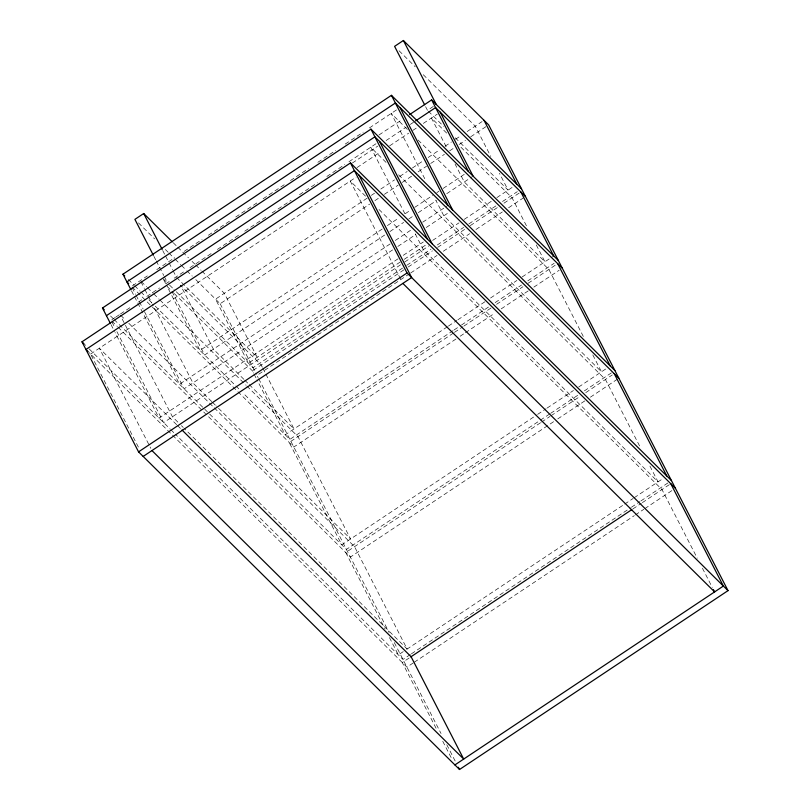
<?xml version="1.0" encoding="UTF-8"?>
<svg xmlns="http://www.w3.org/2000/svg" width="810" height="810" viewBox="0 0 810 810"><rect width="100%" height="100%" fill="white"/><g stroke="black" fill="none" stroke-linecap="round" stroke-linejoin="round"><path stroke-width="0.61" stroke-dasharray="4.05 3.04" d="M132.506 285.798L147.319 275.926M156.796 269.608L174.687 257.691M184.164 251.373L202.065 239.446M208.383 235.244L229.443 221.211M235.761 216.999L256.81 202.976M263.128 198.764L284.188 184.741M290.507 180.529L308.397 168.602M317.874 162.294L335.775 150.366M345.252 144.048L363.153 132.131M369.461 127.919L398.945 108.277M378.999 134.976L402.155 119.546M115.253 317.449L111.041 320.254L115.091 328.131M115.921 317.004L119.829 314.401M120.518 313.946L132.101 306.231M138.419 302.019L142.631 299.214M146.843 296.409L159.479 287.985M165.797 283.783L169.999 280.979M174.211 278.164L185.794 270.449M190.006 267.644L212.119 252.912M217.384 249.409L238.434 235.376M244.752 231.174L265.812 217.141M272.13 212.939L291.084 200.313M299.498 194.694L317.399 182.776M326.875 176.458L344.776 164.531M348.988 161.727L376.356 143.492M433.33 106.434L427.477 110.332L425.169 105.847M352.411 162.992L377.683 146.165M386.097 140.545L406.104 127.221M410.316 124.416L413.475 122.31M357.038 167.569L380.194 152.138M389.671 145.83L408.625 133.204M412.837 130.39L417.049 127.585M423.357 123.383L437.278 114.109M90.568 354.061L356.106 177.147M367.143 198.156L215.541 299.163L248.417 363.143L400.029 262.136M371.355 195.352L374.514 193.246M380.832 189.034L394.521 179.911M399.786 176.408L407.157 171.497M412.422 167.994L422.942 160.977M428.207 157.464L439.789 149.749M445.054 146.245L451.373 142.034M455.584 139.229L460.849 135.726M467.167 131.514L482.061 121.591M195.828 279.652L220.158 303.73L369.664 204.13M374.929 200.627L380.194 197.113M384.406 194.309L398.085 185.186M402.297 182.382L411.774 176.074M418.092 171.862L426.516 166.252M430.728 163.448L444.417 154.325M449.682 150.822L453.894 148.017M459.149 144.504L465.466 140.302M470.731 136.789L487.579 125.57M382.138 229.078L199.989 350.426L167.113 286.446L173.401 292.673M387.393 225.575L398.976 217.86M405.294 213.648L410.559 210.144M414.771 207.33L432.672 195.412M436.884 192.608L438.99 191.201M443.202 188.396L464.251 174.363M384.649 235.052L204.616 355.003L171.73 291.023M389.914 231.549L403.603 222.426M408.868 218.923L413.08 216.118M418.345 212.615L436.236 200.688M446.766 193.671L472.038 176.833M390.076 243.952L179.516 384.234L134.419 296.5M395.341 240.438L411.136 229.918M422.719 222.203L446.928 206.074M392.597 249.925L184.133 388.81L143.664 310.068M397.862 246.422L415.763 234.495M426.283 227.478L448.7 212.544M398.024 258.815L159.033 418.051L115.091 332.556M403.289 255.312L423.296 241.987M404.241 259.322L426.343 244.6M432.661 240.388L458.986 222.851M464.251 219.348L491.619 201.103M496.884 197.599L512.679 187.08M400.545 264.799L163.65 422.617L115.668 329.255M404.757 261.994L428.966 245.855M402.54 268.11L253.044 367.71L173.947 289.443M406.752 265.305L430.971 249.166M437.289 244.964L463.603 227.428M468.868 223.914L496.246 205.679M502.565 201.467L517.307 191.646M403.967 269.811L252.366 370.818L253.52 373.066M408.179 267.006L432.398 250.867M437.663 247.364L465.041 229.129M470.296 225.615L497.674 207.38M503.992 203.168L520.84 191.95M409.647 273.679L256.983 375.394L258.137 377.632M410.7 272.98L437.025 255.444M443.333 251.232L469.658 233.695M475.976 229.493L502.301 211.957M508.609 207.745L524.404 197.225M447.383 326.774L285.242 434.798L256.983 379.799M448.436 326.076L456.86 320.456M457.913 319.758L485.281 301.522M490.546 298.009L516.871 280.483M522.136 276.969L552.663 256.628M453.053 330.642L289.869 439.374L243.142 393.123M454.106 329.943L460.424 325.731M461.477 325.033L488.855 306.798M495.173 302.586L521.488 285.049M527.806 280.847L554.131 263.311M453.428 333.052L289.19 442.473L341.8 544.836L536.574 415.074M454.481 332.343L462.905 326.734M463.958 326.035L491.336 307.8M496.601 304.287L522.916 286.75M528.181 283.247L557.665 263.604M455.949 339.025L293.807 447.049L130.491 285.424M460.161 336.221L464.373 333.416M465.426 332.707L494.9 313.075M501.218 308.863L528.596 290.628M533.861 287.115L559.123 270.287M537.627 414.366L546.051 408.756M547.104 408.058L573.419 390.521M578.684 387.018L606.366 368.57M549.615 414.031L346.417 549.413L208.302 412.735M550.668 413.333L578.046 395.098M584.364 390.886L613.838 371.243M540.523 422.749L345.748 552.521L385.054 629.005M541.576 422.05L549.99 416.441M551.043 415.733L580.527 396.09M585.792 392.587L612.269 374.949M553.564 421.716L350.365 557.088L205.467 413.697M557.776 418.902L585.154 400.666M590.409 397.163L617.787 378.928M403.238 651.635L398.358 654.885L389.104 636.883M406.772 649.276L623.659 504.772M624.712 504.073L633.137 498.464M634.189 497.755L662.924 478.619M410.346 654.551L402.975 659.462L175.345 434.19M411.399 653.842L630.393 507.941M631.446 507.242L639.86 501.633M640.913 500.934L670.396 481.292M409.131 658.003L402.297 662.56L436.985 730.053M632.873 508.943L641.297 503.334M642.35 502.635L670.771 483.692M413.242 662.924L406.924 667.136L89.019 352.542M414.295 662.226L634.331 515.626M635.384 514.917L643.808 509.308M644.861 508.609L672.239 490.374M399.077 50.787L415.196 66.744M423.265 74.722L475.227 126.147L490.799 156.452M428.368 111.223L443.596 126.289M455.25 137.821L508.103 190.127L499.456 173.289M446.654 133.083L431.416 118.007L446.998 148.311M460.981 147.268L512.052 197.802L527.047 226.982M407.339 129.387L391.21 113.43L424.744 178.676M418.092 140.029L548.876 269.457L583.564 336.95M386.016 162.364L370.727 147.238L405.992 215.855M398.611 174.828L605.434 379.505L640.123 446.998M365.523 196.162L350.254 181.045L401.699 281.161M378.999 209.496L661.983 489.544L697.248 558.161M173.259 242.767L176.843 246.321M177.734 247.202L188.487 257.843M192.071 261.387L194.754 264.05M195.655 264.941L201.032 270.257M201.923 271.137L224.319 293.311L257.205 357.281L183.738 284.583M138.49 222.912L154.619 238.869M165.372 249.51L168.055 252.173M168.946 253.054L174.322 258.38M175.223 259.261L180.6 264.587M181.491 265.467L185.976 269.902M186.867 270.793L192.243 276.109M176.57 277.496L182.847 283.702M163.164 278.772L166.759 282.325M169.584 285.12L173.168 288.664M174.302 293.564L254.289 372.721M243.861 379.293L213.405 349.15L180.519 285.171L261.154 364.966L262.298 367.203M244.752 380.184L248.336 383.727M249.237 384.608L294.03 428.946L265.761 373.947M141.203 281.475L146.58 286.801M147.481 287.682L152.857 293.007M153.748 293.888L159.124 299.214M160.015 300.095L246.017 385.206M246.918 386.087L297.979 436.62L350.588 538.984L216.209 406.012M128.345 279.521L133.721 284.847M134.622 285.738L140.008 291.063M140.899 291.954L145.395 296.399M148.979 299.943L151.673 302.616M155.257 306.16L239.618 389.64M211.734 401.578L192.922 382.958L152.452 304.216M212.625 402.459L215.318 405.121M120.73 315.292L125.226 319.737M128.82 323.301L213.354 406.954M214.255 407.835L354.527 546.659L407.136 649.033L184.133 428.338M110.545 315.991L113.238 318.654M114.139 319.545L207.421 411.865M111.8 321.003L117.339 326.481M118.078 327.22L205.072 413.313M177.835 422.111L172.439 416.765L120.406 315.525M181.43 425.665L183.232 427.447M176.61 424.663L99.347 348.209L150.802 448.325M177.511 425.554L181.106 429.108M83.794 343.592L85.597 345.374M89.191 348.928L170.11 429.006M170.849 429.735L174.606 433.461M536.281 244.944L544.928 261.782L464.302 181.987L455.068 164.025M592.819 354.952L601.486 371.82L443.819 215.794L435.729 200.05M649.944 466.115L658.044 481.869L423.336 249.612L414.669 232.733M702.452 568.286L712.284 587.412M262.875 368.327L265.184 372.823M220.158 303.73L256.426 374.291M258.714 378.756L389.104 632.458M394.308 642.583L441.035 733.506M446.806 744.754L455.483 761.623M254.097 374.179L256.406 378.675M442.766 741.302L452.02 759.304M162.729 250.553L165.037 255.049M165.615 256.162L168.5 261.782M169.077 262.906L172.54 269.639M173.117 270.763L175.993 276.372M153.94 256.406L155.672 259.777M156.249 260.901L163.752 275.491M164.329 276.615L167.214 282.224M163.731 279.865L165.422 283.156M140.889 281.718L144.362 288.471M144.939 289.595L147.825 295.215M148.402 296.339L151.875 303.092M132.101 287.57L135.574 294.324M136.151 295.447L143.087 308.944M131.524 290.871L133.842 295.367M111.051 324.678L114.514 331.432M91.145 355.185L139.705 449.682"/><path stroke-width="1.21" d="M172.358 241.886L143.694 213.516L134.905 219.368L153.363 255.282M671.449 480.593L350.467 162.942L81.992 341.81L138.55 451.858L459.533 769.5L728.008 590.632L488.632 124.861L403.38 40.5L394.591 46.352L424.592 104.723M130.947 289.747L122.958 274.195L391.433 95.327L558.343 260.506M110.474 323.554L102.475 308.002L370.95 129.134L614.891 370.545M106.424 315.677L374.898 136.809L618.84 378.219M409.526 114.635L431.639 99.903L521.508 188.841M415.581 120.913L435.588 107.578L525.457 196.526M138.55 451.858L407.025 272.99L728.008 590.632M143.178 456.425L411.642 277.557L359.043 175.193M410.721 656.951L631.82 509.642M454.906 764.923L723.381 586.055L670.771 483.692M562.282 268.181L395.381 103.002L126.907 281.87L128.699 283.652M675.398 488.268L354.416 170.626L85.941 349.495L88.249 351.773M402.864 283.419L714.592 591.908L713.438 589.66M122.958 274.195L124.75 275.967M102.475 308.002L104.267 309.774M181.997 429.999L411.085 656.707L463.695 759.071L151.956 450.573M81.992 341.81L83.794 343.592M484.015 120.295L516.891 184.275M520.84 191.95L553.716 255.93M557.665 263.604L610.274 365.968M614.213 373.653L666.822 476.017M403.38 40.5L436.266 104.48M440.205 112.155L473.091 176.135M431.639 99.903L468.464 171.558M399.998 107.578L452.608 209.942M391.433 95.327L447.981 205.365M379.515 141.385L432.125 243.749M370.95 129.134L427.508 239.183M350.467 162.942L407.025 272.99M458.369 767.252L459.533 769.5M143.694 213.516L162.152 249.429"/></g></svg>
